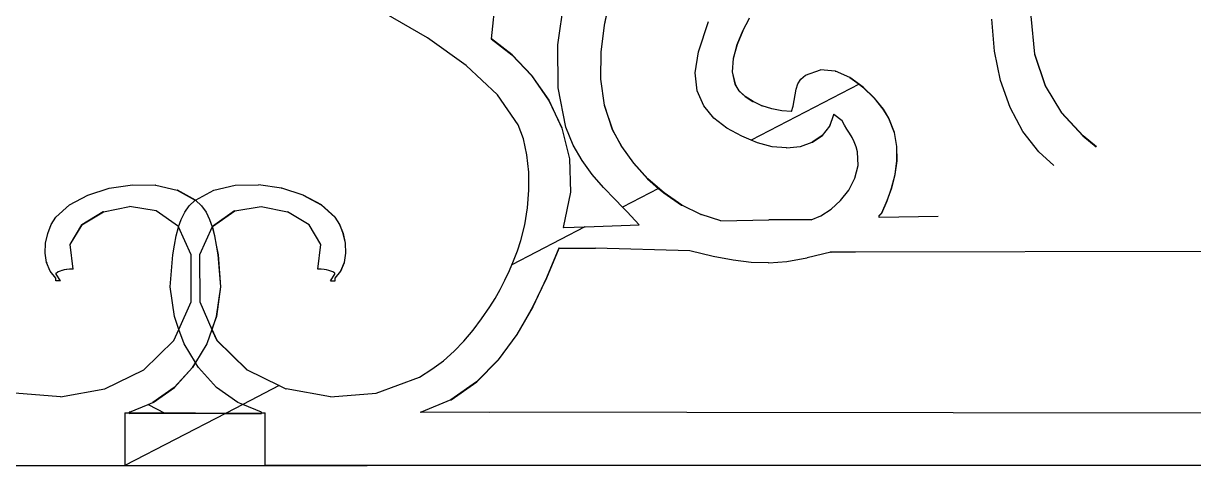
# Model space of a CAD drawing. Header units: inches. Extents: x 3672 to 10975, y -27382 to -746.
# Drawn here: x 6221.99 to 6235.15, y -26996.19 to -26991.21 of the extents above; entities that cross this region are included whole.
import ezdxf

# ---------------------------------------------------------------- set-up
doc = ezdxf.new("R2010")
doc.units = ezdxf.units.IN
doc.header["$LTSCALE"] = 17
doc.header["$MEASUREMENT"] = 0
doc.layers.add('25 BOT BAR', color=12, linetype='Continuous', lineweight=25)

# ---------------------------------------------------------------- blocks, each defined once
blk = doc.blocks.new('A$C261f3448')
for p, q in [((20.876, 7.839), (20.813, 7.209)), ((20.816, 7.209), (20.879, 7.839)), ((22.146, 7.66), (22.085, 7.364)), ((22.088, 7.364), (22.149, 7.66)), ((21.563, 7.141), (21.633, 7.636)), ((20.097, 7.219), (19.608, 7.503)), ((23.144, 7.063), (23.257, 7.403)), ((23.715, 7.442), (23.642, 7.299)), ((23.645, 7.299), (23.718, 7.442)), ((26.476, 7.071), (26.446, 7.429)), ((26.884, 7.463), (26.925, 7.037)), ((26.928, 7.037), (26.887, 7.463)), ((22.085, 7.364), (22.047, 7.06)), ((22.05, 7.06), (22.088, 7.364)), ((22.085, 7.364), (22.088, 7.364)), ((23.642, 7.299), (23.578, 7.146)), ((23.581, 7.146), (23.645, 7.299)), ((23.642, 7.299), (23.645, 7.299)), ((20.532, 6.909), (20.097, 7.219)), ((20.813, 7.209), (20.816, 7.209)), ((20.813, 7.209), (21.045, 7.027)), ((21.048, 7.027), (20.816, 7.209)), ((21.564, 6.659), (21.563, 7.141)), ((23.578, 7.146), (23.535, 6.989)), ((23.538, 6.989), (23.581, 7.146)), ((23.578, 7.146), (23.581, 7.146)), ((21.045, 7.027), (21.048, 7.027)), ((21.045, 7.027), (21.266, 6.795)), ((21.269, 6.795), (21.048, 7.027)), ((22.047, 7.06), (22.044, 6.756)), ((22.047, 6.756), (22.05, 7.06)), ((22.047, 7.06), (22.05, 7.06)), ((23.106, 6.825), (23.144, 7.063)), ((23.535, 6.989), (23.523, 6.837)), ((23.527, 6.837), (23.538, 6.989)), ((23.535, 6.989), (23.538, 6.989)), ((26.544, 6.739), (26.476, 7.071)), ((26.925, 7.037), (26.928, 7.037)), ((26.925, 7.037), (27.045, 6.679)), ((27.048, 6.679), (26.928, 7.037)), ((20.882, 6.58), (20.532, 6.909)), ((24.349, 6.799), (24.516, 6.859)), ((24.516, 6.859), (24.519, 6.859)), ((24.684, 6.844), (24.519, 6.859)), ((21.266, 6.795), (21.269, 6.795)), ((21.266, 6.795), (21.459, 6.519)), ((21.462, 6.519), (21.269, 6.795)), ((22.044, 6.756), (22.047, 6.756)), ((22.044, 6.756), (22.083, 6.462)), ((22.087, 6.462), (22.047, 6.756)), ((23.129, 6.623), (23.106, 6.825)), ((23.523, 6.837), (23.527, 6.837)), ((23.523, 6.837), (23.556, 6.697)), ((23.559, 6.697), (23.527, 6.837)), ((24.263, 6.702), (24.297, 6.755)), ((24.297, 6.755), (24.349, 6.799)), ((24.684, 6.844), (24.687, 6.844)), ((24.846, 6.773), (24.687, 6.844)), ((24.846, 6.773), (24.849, 6.773)), ((24.846, 6.773), (24.952, 6.697)), ((24.997, 6.666), (24.849, 6.773)), ((26.651, 6.437), (26.544, 6.739)), ((21.653, 6.214), (21.564, 6.659)), ((23.203, 6.455), (23.129, 6.623)), ((23.556, 6.697), (23.559, 6.697)), ((23.556, 6.697), (23.599, 6.625)), ((23.602, 6.625), (23.559, 6.697)), ((23.599, 6.625), (23.602, 6.625)), ((23.599, 6.625), (23.668, 6.56)), ((23.671, 6.56), (23.602, 6.625)), ((24.952, 6.697), (23.739, 6.067)), ((24.231, 6.58), (24.243, 6.643)), ((24.243, 6.643), (24.263, 6.702)), ((24.952, 6.697), (24.994, 6.666)), ((24.994, 6.666), (24.997, 6.666)), ((24.994, 6.666), (25.122, 6.542)), ((25.125, 6.542), (24.997, 6.666)), ((27.045, 6.679), (27.048, 6.679)), ((27.045, 6.679), (27.23, 6.377)), ((27.233, 6.377), (27.048, 6.679)), ((21.114, 6.243), (20.882, 6.58)), ((21.459, 6.519), (21.462, 6.519)), ((21.459, 6.519), (21.607, 6.205)), ((21.61, 6.205), (21.462, 6.519)), ((22.083, 6.462), (22.087, 6.462)), ((22.083, 6.462), (22.176, 6.184)), ((22.179, 6.184), (22.087, 6.462)), ((23.318, 6.317), (23.203, 6.455)), ((23.668, 6.56), (23.756, 6.503)), ((23.668, 6.56), (23.671, 6.56)), ((23.759, 6.503), (23.671, 6.56)), ((23.756, 6.503), (23.759, 6.503)), ((23.858, 6.456), (23.759, 6.503)), ((23.858, 6.456), (23.861, 6.456)), ((23.968, 6.42), (23.861, 6.456)), ((24.21, 6.451), (24.222, 6.515)), ((24.222, 6.515), (24.231, 6.58)), ((25.122, 6.542), (25.125, 6.542)), ((25.122, 6.542), (25.221, 6.419)), ((25.224, 6.419), (25.125, 6.542)), ((23.968, 6.42), (23.971, 6.42)), ((24.081, 6.398), (23.971, 6.42)), ((24.081, 6.398), (24.084, 6.398)), ((24.19, 6.39), (24.084, 6.398)), ((24.19, 6.39), (24.21, 6.451)), ((24.666, 6.36), (24.62, 6.228)), ((24.623, 6.228), (24.668, 6.358)), ((24.668, 6.358), (24.666, 6.36)), ((24.761, 6.287), (24.668, 6.358)), ((25.221, 6.419), (25.284, 6.316)), ((25.221, 6.419), (25.224, 6.419)), ((25.287, 6.316), (25.224, 6.419)), ((26.794, 6.168), (26.651, 6.437)), ((27.23, 6.377), (27.233, 6.377)), ((27.23, 6.377), (27.469, 6.116)), ((27.472, 6.116), (27.233, 6.377)), ((21.174, 6.083), (21.114, 6.243)), ((21.607, 6.205), (21.695, 5.858)), ((21.607, 6.205), (21.61, 6.205)), ((21.698, 5.858), (21.61, 6.205)), ((21.735, 6.014), (21.653, 6.214)), ((23.464, 6.203), (23.318, 6.317)), ((23.631, 6.112), (23.464, 6.203)), ((24.62, 6.228), (24.537, 6.123)), ((24.54, 6.123), (24.623, 6.228)), ((24.62, 6.228), (24.623, 6.228)), ((24.787, 6.239), (24.761, 6.287)), ((24.815, 6.193), (24.787, 6.239)), ((24.845, 6.147), (24.815, 6.193)), ((25.284, 6.316), (25.287, 6.316)), ((25.284, 6.316), (25.346, 6.156)), ((25.349, 6.156), (25.287, 6.316)), ((21.213, 5.903), (21.174, 6.083)), ((22.176, 6.184), (22.279, 5.996)), ((22.176, 6.184), (22.179, 6.184)), ((22.282, 5.996), (22.179, 6.184)), ((23.739, 6.067), (23.631, 6.112)), ((23.81, 6.038), (23.739, 6.067)), ((24.537, 6.123), (24.424, 6.046)), ((24.427, 6.046), (24.54, 6.123)), ((24.537, 6.123), (24.54, 6.123)), ((24.873, 6.099), (24.845, 6.147)), ((24.898, 6.049), (24.873, 6.099)), ((25.346, 6.156), (25.349, 6.156)), ((25.346, 6.156), (25.374, 5.996)), ((25.377, 5.996), (25.349, 6.156)), ((26.973, 5.936), (26.794, 6.168)), ((27.469, 6.116), (27.472, 6.116)), ((27.469, 6.116), (27.62, 5.992)), ((27.622, 5.993), (27.472, 6.116)), ((21.835, 5.839), (21.735, 6.014)), ((22.279, 5.996), (22.282, 5.996)), ((22.279, 5.996), (22.412, 5.811)), ((22.416, 5.811), (22.282, 5.996)), ((23.974, 5.994), (23.81, 6.038)), ((24.136, 5.981), (23.974, 5.994)), ((24.136, 5.981), (24.139, 5.981)), ((24.137, 5.981), (24.139, 5.981)), ((24.139, 5.981), (24.288, 5.999)), ((24.288, 5.999), (24.291, 5.999)), ((24.291, 5.999), (24.424, 6.046)), ((24.424, 6.046), (24.427, 6.046)), ((24.92, 5.995), (24.898, 6.049)), ((24.935, 5.936), (24.92, 5.995)), ((24.941, 5.785), (24.935, 5.936)), ((25.374, 5.996), (25.375, 5.837)), ((25.374, 5.996), (25.377, 5.996)), ((25.378, 5.837), (25.377, 5.996)), ((27.143, 5.784), (26.973, 5.936)), ((21.234, 5.708), (21.213, 5.903)), ((21.695, 5.858), (21.698, 5.858)), ((21.695, 5.858), (21.705, 5.483)), ((21.708, 5.483), (21.698, 5.858)), ((21.95, 5.682), (21.835, 5.839)), ((22.412, 5.811), (22.416, 5.811)), ((22.412, 5.811), (22.572, 5.635)), ((22.575, 5.635), (22.416, 5.811)), ((25.375, 5.837), (25.354, 5.681)), ((25.357, 5.681), (25.378, 5.837)), ((25.375, 5.837), (25.378, 5.837)), ((21.237, 5.507), (21.234, 5.708)), ((22.076, 5.538), (21.95, 5.682)), ((24.905, 5.641), (24.941, 5.785)), ((25.354, 5.681), (25.315, 5.53)), ((25.318, 5.53), (25.357, 5.681)), ((25.354, 5.681), (25.357, 5.681)), ((16.515, 5.528), (16.775, 5.567)), ((16.778, 5.567), (16.775, 5.567)), ((16.778, 5.567), (17.035, 5.562)), ((17.038, 5.562), (17.035, 5.562)), ((17.038, 5.562), (17.278, 5.506)), ((17.69, 5.506), (17.933, 5.562)), ((17.933, 5.562), (18.193, 5.567)), ((18.193, 5.567), (18.196, 5.567)), ((18.453, 5.528), (18.196, 5.567)), ((22.208, 5.4), (22.076, 5.538)), ((22.572, 5.635), (22.575, 5.635)), ((22.572, 5.635), (22.696, 5.525)), ((22.757, 5.475), (22.575, 5.635)), ((24.836, 5.508), (24.905, 5.641)), ((16.067, 5.341), (16.273, 5.451)), ((16.273, 5.451), (16.515, 5.528)), ((17.281, 5.506), (17.278, 5.506)), ((17.278, 5.506), (17.483, 5.394)), ((17.485, 5.395), (17.281, 5.506)), ((17.485, 5.395), (17.69, 5.506)), ((18.453, 5.528), (18.456, 5.528)), ((18.695, 5.451), (18.456, 5.528)), ((18.695, 5.451), (18.698, 5.451)), ((18.695, 5.451), (18.901, 5.341)), ((18.904, 5.341), (18.698, 5.451)), ((21.222, 5.308), (21.237, 5.507)), ((21.705, 5.483), (21.621, 5.087)), ((21.625, 5.087), (21.708, 5.483)), ((21.705, 5.483), (21.708, 5.483)), ((22.291, 5.315), (22.208, 5.4)), ((22.696, 5.525), (22.291, 5.315)), ((22.696, 5.525), (22.754, 5.475)), ((22.754, 5.475), (22.757, 5.475)), ((22.754, 5.475), (22.955, 5.338)), ((22.958, 5.338), (22.757, 5.475)), ((24.744, 5.39), (24.836, 5.508)), ((25.315, 5.53), (25.263, 5.385)), ((25.266, 5.385), (25.318, 5.53)), ((25.315, 5.53), (25.318, 5.53)), ((15.915, 5.204), (16.067, 5.341)), ((16.449, 5.264), (16.744, 5.324)), ((17.044, 5.274), (16.744, 5.324)), ((17.293, 5.099), (17.044, 5.274)), ((17.364, 5.258), (17.416, 5.331)), ((17.416, 5.331), (17.483, 5.394)), ((17.483, 5.394), (17.485, 5.394)), ((17.485, 5.394), (17.485, 5.395)), ((17.485, 5.394), (17.552, 5.331)), ((17.552, 5.331), (17.604, 5.258)), ((17.924, 5.274), (17.675, 5.099)), ((17.678, 5.099), (17.927, 5.274)), ((17.924, 5.274), (17.927, 5.274)), ((17.927, 5.274), (18.224, 5.324)), ((18.224, 5.324), (18.522, 5.264)), ((18.901, 5.341), (18.904, 5.341)), ((18.901, 5.341), (19.053, 5.204)), ((19.056, 5.204), (18.904, 5.341)), ((21.191, 5.116), (21.222, 5.308)), ((22.344, 5.261), (22.291, 5.315)), ((22.955, 5.338), (22.958, 5.338)), ((23.17, 5.231), (22.958, 5.338)), ((24.523, 5.219), (24.636, 5.292)), ((24.636, 5.292), (24.744, 5.39)), ((25.263, 5.385), (25.205, 5.248)), ((25.208, 5.248), (25.266, 5.385)), ((25.263, 5.385), (25.266, 5.385)), ((15.862, 5.12), (15.915, 5.204)), ((16.446, 5.264), (16.205, 5.115)), ((16.208, 5.115), (16.449, 5.264)), ((16.449, 5.264), (16.446, 5.264)), ((17.295, 5.094), (17.324, 5.178)), ((17.324, 5.178), (17.364, 5.258)), ((17.604, 5.258), (17.644, 5.178)), ((17.644, 5.178), (17.673, 5.094)), ((18.763, 5.115), (18.522, 5.264)), ((19.053, 5.204), (19.106, 5.12)), ((19.053, 5.204), (19.056, 5.204)), ((19.109, 5.12), (19.056, 5.204)), ((22.478, 5.116), (22.344, 5.261)), ((23.17, 5.231), (23.173, 5.231)), ((23.397, 5.16), (23.173, 5.231)), ((23.397, 5.16), (23.936, 5.174)), ((24.412, 5.174), (23.936, 5.174)), ((24.412, 5.174), (24.523, 5.219)), ((25.205, 5.248), (25.173, 5.218)), ((25.173, 5.218), (25.173, 5.204)), ((25.173, 5.218), (25.176, 5.218)), ((25.173, 5.204), (25.176, 5.204)), ((25.176, 5.218), (25.208, 5.248)), ((25.176, 5.204), (25.176, 5.218)), ((25.176, 5.204), (25.84, 5.214)), ((25.205, 5.248), (25.208, 5.248)), ((15.799, 4.911), (15.823, 5.02)), ((15.823, 5.02), (15.862, 5.12)), ((16.205, 5.115), (16.073, 4.894)), ((16.077, 4.894), (16.208, 5.115)), ((16.208, 5.115), (16.205, 5.115)), ((17.269, 4.993), (17.293, 5.089)), ((17.295, 5.094), (17.293, 5.099)), ((17.293, 5.089), (17.295, 5.094)), ((17.437, 4.779), (17.295, 5.094)), ((17.673, 5.094), (17.531, 4.779)), ((17.675, 5.098), (17.673, 5.094)), ((17.673, 5.094), (17.674, 5.09)), ((17.674, 5.09), (17.676, 5.094)), ((17.674, 5.09), (17.675, 5.089)), ((17.675, 5.099), (17.678, 5.099)), ((17.675, 5.099), (17.675, 5.098)), ((17.676, 5.094), (17.675, 5.098)), ((17.675, 5.089), (17.698, 4.993)), ((17.678, 5.089), (17.675, 5.089)), ((17.676, 5.094), (17.678, 5.099)), ((17.678, 5.089), (17.676, 5.094)), ((17.702, 4.993), (17.678, 5.089)), ((18.894, 4.894), (18.763, 5.115)), ((19.106, 5.12), (19.109, 5.12)), ((19.106, 5.12), (19.145, 5.02)), ((19.148, 5.02), (19.109, 5.12)), ((19.145, 5.02), (19.148, 5.02)), ((19.145, 5.02), (19.169, 4.911)), ((19.172, 4.911), (19.148, 5.02)), ((21.867, 5.095), (21.045, 4.668)), ((21.146, 4.94), (21.191, 5.116)), ((21.621, 5.087), (21.625, 5.087)), ((21.625, 5.087), (21.867, 5.095)), ((21.867, 5.095), (21.87, 5.095)), ((21.87, 5.095), (22.478, 5.116)), ((15.794, 4.799), (15.799, 4.911)), ((16.077, 4.894), (16.073, 4.894)), ((16.073, 4.894), (16.105, 4.618)), ((16.108, 4.618), (16.077, 4.894)), ((17.229, 4.779), (17.249, 4.889)), ((17.249, 4.889), (17.269, 4.993)), ((17.698, 4.993), (17.719, 4.889)), ((17.702, 4.993), (17.698, 4.993)), ((17.722, 4.889), (17.702, 4.993)), ((17.719, 4.889), (17.739, 4.779)), ((17.722, 4.889), (17.719, 4.889)), ((17.742, 4.779), (17.722, 4.889)), ((18.863, 4.618), (18.894, 4.894)), ((19.169, 4.911), (19.172, 4.911)), ((19.169, 4.911), (19.174, 4.799)), ((19.177, 4.799), (19.172, 4.911)), ((21.107, 4.825), (21.146, 4.94)), ((15.81, 4.692), (15.794, 4.799)), ((17.202, 4.42), (17.229, 4.779)), ((17.435, 4.249), (17.437, 4.779)), ((17.531, 4.779), (17.533, 4.249)), ((17.742, 4.779), (17.739, 4.779)), ((17.739, 4.779), (17.766, 4.42)), ((17.769, 4.42), (17.742, 4.779)), ((19.174, 4.799), (19.158, 4.692)), ((19.161, 4.692), (19.177, 4.799)), ((19.174, 4.799), (19.177, 4.799)), ((21.064, 4.711), (21.107, 4.825)), ((21.574, 4.852), (21.435, 4.521)), ((21.438, 4.521), (21.577, 4.852)), ((21.577, 4.852), (21.574, 4.852)), ((21.577, 4.852), (21.986, 4.852)), ((23.048, 4.823), (21.986, 4.852)), ((23.311, 4.761), (23.048, 4.823)), ((23.535, 4.717), (23.311, 4.761)), ((24.14, 4.705), (24.365, 4.745)), ((24.365, 4.745), (24.368, 4.745)), ((24.634, 4.808), (24.368, 4.745)), ((31.446, 4.823), (24.628, 4.808)), ((24.634, 4.808), (24.637, 4.808)), ((24.912, 4.809), (24.637, 4.808)), ((15.85, 4.595), (15.81, 4.692)), ((15.814, 4.691), (15.814, 4.689)), ((16.007, 4.61), (15.986, 4.604)), ((16.011, 4.61), (16.007, 4.61)), ((16.035, 4.614), (16.011, 4.61)), ((16.038, 4.614), (16.035, 4.614)), ((16.067, 4.617), (16.038, 4.614)), ((16.07, 4.617), (16.067, 4.617)), ((16.105, 4.618), (16.07, 4.617)), ((16.108, 4.618), (16.105, 4.618)), ((18.901, 4.617), (18.863, 4.618)), ((18.933, 4.614), (18.901, 4.617)), ((18.96, 4.61), (18.933, 4.614)), ((18.985, 4.604), (18.96, 4.61)), ((19.158, 4.692), (19.118, 4.595)), ((19.121, 4.595), (19.161, 4.692)), ((19.158, 4.692), (19.161, 4.692)), ((21.017, 4.601), (21.045, 4.668)), ((21.045, 4.668), (21.064, 4.711)), ((23.737, 4.692), (23.535, 4.717)), ((23.933, 4.688), (23.737, 4.692)), ((23.933, 4.688), (23.936, 4.688)), ((23.936, 4.688), (24.137, 4.705)), ((24.137, 4.705), (24.14, 4.705)), ((15.915, 4.516), (15.85, 4.595)), ((15.918, 4.574), (15.915, 4.574)), ((15.915, 4.574), (15.915, 4.56)), ((15.918, 4.56), (15.915, 4.56)), ((15.915, 4.56), (15.963, 4.486)), ((15.915, 4.486), (15.915, 4.516)), ((15.963, 4.486), (15.915, 4.486)), ((15.918, 4.574), (15.938, 4.586)), ((15.918, 4.56), (15.918, 4.574)), ((15.966, 4.486), (15.918, 4.56)), ((15.941, 4.586), (15.938, 4.586)), ((15.961, 4.596), (15.941, 4.586)), ((15.964, 4.596), (15.961, 4.596)), ((15.966, 4.486), (15.963, 4.486)), ((15.983, 4.604), (15.964, 4.596)), ((15.986, 4.604), (15.983, 4.604)), ((19.007, 4.596), (18.985, 4.604)), ((19.005, 4.486), (19.053, 4.56)), ((19.005, 4.486), (19.053, 4.486)), ((19.03, 4.586), (19.007, 4.596)), ((19.053, 4.574), (19.03, 4.586)), ((19.118, 4.595), (19.053, 4.516)), ((19.053, 4.56), (19.053, 4.574)), ((19.053, 4.516), (19.056, 4.516)), ((19.053, 4.516), (19.053, 4.486)), ((19.053, 4.486), (19.056, 4.486)), ((19.056, 4.516), (19.121, 4.595)), ((19.056, 4.486), (19.056, 4.516)), ((19.118, 4.595), (19.121, 4.595)), ((20.913, 4.389), (20.967, 4.493)), ((20.967, 4.493), (21.017, 4.601)), ((21.435, 4.521), (21.279, 4.194)), ((21.282, 4.194), (21.438, 4.521)), ((21.435, 4.521), (21.438, 4.521)), ((17.248, 4.084), (17.202, 4.42)), ((17.766, 4.42), (17.72, 4.084)), ((17.723, 4.084), (17.769, 4.42)), ((17.769, 4.42), (17.766, 4.42)), ((20.857, 4.289), (20.913, 4.389)), ((17.299, 3.94), (17.435, 4.249)), ((17.533, 4.249), (17.669, 3.94)), ((20.797, 4.194), (20.857, 4.289)), ((17.299, 3.94), (17.248, 4.084)), ((17.72, 4.084), (17.671, 3.944)), ((17.672, 3.94), (17.723, 4.084)), ((17.723, 4.084), (17.72, 4.084)), ((20.705, 4.059), (20.797, 4.194)), ((21.279, 4.194), (21.1, 3.882)), ((21.103, 3.882), (21.282, 4.194)), ((21.279, 4.194), (21.282, 4.194)), ((20.608, 3.931), (20.705, 4.059)), ((17.243, 3.814), (17.299, 3.94)), ((17.356, 3.778), (17.299, 3.94)), ((17.669, 3.94), (17.612, 3.778)), ((17.671, 3.944), (17.669, 3.94)), ((17.669, 3.94), (17.671, 3.936)), ((17.672, 3.94), (17.671, 3.944)), ((17.671, 3.936), (17.672, 3.94)), ((17.671, 3.936), (17.725, 3.814)), ((17.728, 3.814), (17.672, 3.94)), ((20.505, 3.809), (20.608, 3.931)), ((21.1, 3.882), (20.892, 3.597)), ((20.895, 3.597), (21.103, 3.882)), ((21.1, 3.882), (21.103, 3.882)), ((16.905, 3.486), (17.243, 3.814)), ((17.484, 3.566), (17.356, 3.778)), ((17.612, 3.778), (17.484, 3.566)), ((17.725, 3.814), (18.063, 3.486)), ((17.725, 3.814), (17.728, 3.814)), ((18.066, 3.486), (17.728, 3.814)), ((20.275, 3.588), (20.395, 3.694)), ((20.395, 3.694), (20.505, 3.809)), ((17.484, 3.566), (17.45, 3.51)), ((17.453, 3.51), (17.485, 3.564)), ((17.485, 3.564), (17.484, 3.566)), ((17.518, 3.51), (17.485, 3.564)), ((20.145, 3.491), (20.275, 3.588)), ((20.892, 3.597), (20.647, 3.349)), ((20.65, 3.349), (20.895, 3.597)), ((20.892, 3.597), (20.895, 3.597)), ((16.464, 3.271), (16.905, 3.486)), ((17.45, 3.51), (17.245, 3.288)), ((17.248, 3.288), (17.453, 3.51)), ((17.453, 3.51), (17.45, 3.51)), ((17.723, 3.288), (17.518, 3.51)), ((18.063, 3.486), (18.066, 3.486)), ((18.066, 3.486), (18.427, 3.308)), ((20.004, 3.403), (20.145, 3.491)), ((18.427, 3.308), (18.017, 3.096)), ((18.427, 3.308), (18.503, 3.271)), ((19.518, 3.221), (20.004, 3.403)), ((20.647, 3.349), (20.358, 3.149)), ((20.362, 3.149), (20.65, 3.349)), ((20.647, 3.349), (20.65, 3.349)), ((15.965, 3.18), (15.453, 3.221)), ((15.965, 3.18), (16.464, 3.271)), ((17.245, 3.288), (17.005, 3.118)), ((17.008, 3.118), (17.248, 3.288)), ((17.248, 3.288), (17.245, 3.288)), ((17.963, 3.118), (17.723, 3.288)), ((18.503, 3.271), (18.507, 3.271)), ((19.003, 3.18), (18.507, 3.271)), ((19.003, 3.18), (19.518, 3.221)), ((16.743, 3.008), (16.954, 3.096)), ((16.953, 3.096), (16.954, 3.096)), ((16.954, 3.096), (17.005, 3.118)), ((16.954, 3.096), (17.141, 2.998)), ((17.008, 3.118), (17.005, 3.118)), ((18.017, 3.096), (17.83, 2.998)), ((18.017, 3.096), (17.963, 3.118)), ((18.228, 3.008), (18.017, 3.096)), ((20.358, 3.149), (20.023, 3.008)), ((20.358, 3.149), (20.362, 3.149)), ((16.692, 3.001), (16.692, 2.408)), ((16.692, 3.001), (16.74, 3)), ((17.824, 2.995), (16.692, 2.408)), ((16.743, 3.008), (16.74, 3.008)), ((16.74, 3.008), (16.74, 3)), ((16.743, 3), (16.74, 3)), ((16.74, 3), (16.74, 2.993)), ((16.74, 2.993), (17.484, 2.997)), ((16.743, 3), (16.743, 3.008)), ((17.141, 2.998), (16.743, 3)), ((17.484, 2.997), (17.141, 2.998)), ((17.485, 2.997), (17.484, 2.997)), ((17.485, 2.997), (17.83, 2.998)), ((17.485, 2.997), (17.824, 2.995)), ((17.83, 2.998), (17.824, 2.995)), ((17.824, 2.995), (18.228, 2.993)), ((17.83, 2.998), (18.228, 3)), ((18.228, 3), (18.228, 3.008)), ((18.228, 3), (18.27, 3.001)), ((18.228, 2.993), (18.228, 3)), ((18.27, 2.408), (18.27, 3.001)), ((31.681, 2.993), (20.014, 3.008)), ((20.02, 3.008), (20.023, 3.008)), ((20.789, 3.007), (20.023, 3.008)), ((0, 2.408), (16.692, 2.408)), ((16.692, 2.408), (18.27, 2.408)), ((18.27, 2.408), (19.418, 2.408)), ((39.513, 2.408), (18.27, 2.408))]:
    blk.add_line(p, q)

msp = doc.modelspace()

# ---------------------------------------------------------------- block references
at = {"layer": '25 BOT BAR'}
msp.add_blockref('A$C261f3448', (6206.438, -26998.596), dxfattribs=at)

doc.saveas('drawing.dxf')
